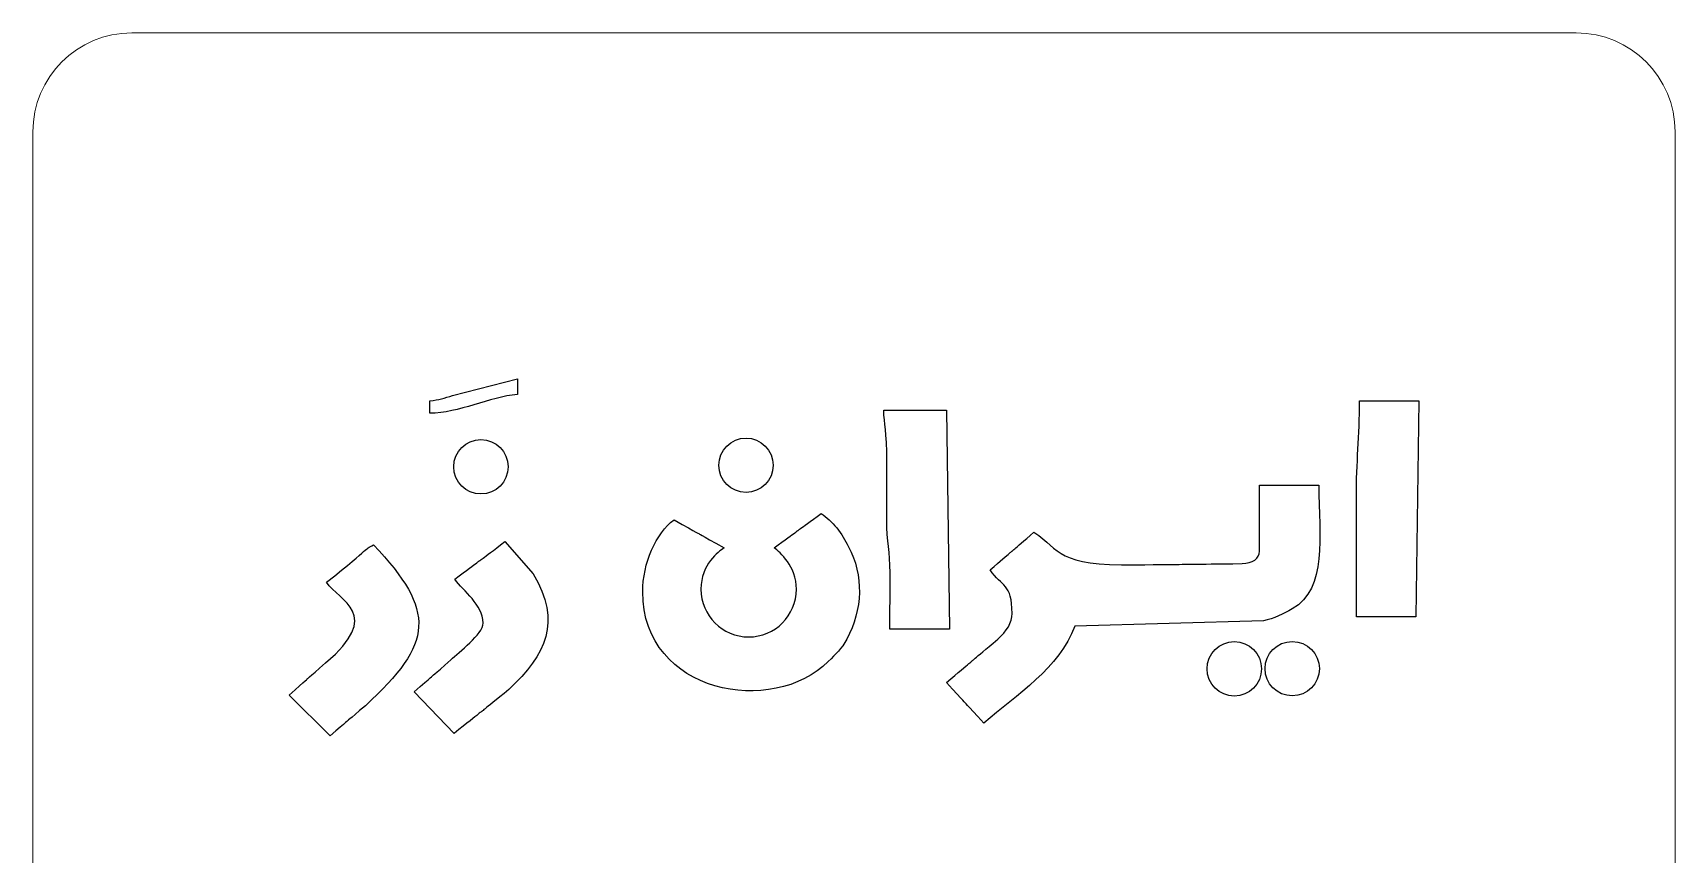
# Model space of a CAD drawing. Header units: millimetres. Extents: x -33 to 258, y -95 to 44.
# Drawn here: x 147.64 to 187.44, y -23.34 to -3.44 of the extents above; entities that cross this region are included whole.
import ezdxf

# ---------------------------------------------------------------- set-up
doc = ezdxf.new("R2010")
doc.units = ezdxf.units.MM
doc.header["$MEASUREMENT"] = 0
doc.layers.add('Layer 1', color=7, linetype='Continuous')

msp = doc.modelspace()

# ---------------------------------------------------------------- linework, layer by layer
at = {"layer": 'Layer 1', "color": 250, "lineweight": 18}
msp.add_open_spline([(150.0391, -3.4437), (150.0391, -3.4437), (185.0439, -3.4437), (185.0439, -3.4437), (186.3644, -3.4437), (187.4415, -4.5208), (187.4415, -5.8413), (187.4415, -5.8413), (187.4415, -40.8461), (187.4415, -40.8461), (187.4415, -42.1666), (186.3644, -43.2437), (185.0439, -43.2437), (185.0439, -43.2437), (150.0391, -43.2437), (150.0391, -43.2437), (148.7186, -43.2437), (147.6415, -42.1666), (147.6415, -40.8461), (147.6415, -40.8461), (147.6415, -5.8413), (147.6415, -5.8413), (147.6415, -4.5208), (148.7186, -3.4437), (150.0391, -3.4437)], degree=3, knots=[0, 0, 0, 0, 0.125, 0.125, 0.125, 0.25, 0.25, 0.25, 0.375, 0.375, 0.375, 0.5, 0.5, 0.5, 0.625, 0.625, 0.625, 0.75, 0.75, 0.75, 0.875, 0.875, 0.875, 1, 1, 1, 1], dxfattribs=at)
at = {"layer": 'Layer 1', "color": 250}
for points, knots in [([(157.2632, -12.3579), (157.2632, -12.3579), (157.2632, -12.6612), (157.2632, -12.6612), (157.9545, -12.6612), (158.7117, -12.2624), (159.3871, -12.2061), (159.3871, -12.2061), (159.3871, -11.8269), (159.3871, -11.8269), (159.3871, -11.8269), (157.8155, -12.2275), (157.8155, -12.2275), (157.6205, -12.2964), (157.4819, -12.3396), (157.2632, -12.3579)], [0, 0, 0, 0, 0.2, 0.2, 0.2, 0.4, 0.4, 0.4, 0.6, 0.6, 0.6, 0.8, 0.8, 0.8, 1, 1, 1, 1]), ([(168.4138, -17.8952), (168.4138, -17.8952), (169.8551, -17.8952), (169.8551, -17.8952), (169.8551, -17.8952), (169.7792, -12.5854), (169.7792, -12.5854), (169.7792, -12.5854), (168.2621, -12.5854), (168.2621, -12.5854), (168.2701, -12.9458), (168.339, -13.0406), (168.338, -13.8749), (168.3374, -14.3304), (168.3396, -14.7858), (168.3369, -15.2413), (168.3338, -15.7913), (168.4177, -15.9992), (168.4156, -16.5281), (168.4137, -16.9838), (168.4138, -17.4395), (168.4138, -17.8952)], [0, 0, 0, 0, 0.1428571, 0.1428571, 0.1428571, 0.2857143, 0.2857143, 0.2857143, 0.4285714, 0.4285714, 0.4285714, 0.5714286, 0.5714286, 0.5714286, 0.7142857, 0.7142857, 0.7142857, 0.8571429, 0.8571429, 0.8571429, 1, 1, 1, 1]), ([(179.7161, -14.7093), (179.7161, -14.7093), (179.7161, -17.5918), (179.7161, -17.5918), (179.7161, -17.5918), (181.1574, -17.5918), (181.1574, -17.5918), (181.1574, -17.5918), (181.2333, -12.3579), (181.2333, -12.3579), (181.2333, -12.3579), (179.792, -12.3579), (179.792, -12.3579), (179.792, -13.2331), (179.7161, -13.8253), (179.7161, -14.7093)], [0, 0, 0, 0, 0.2, 0.2, 0.2, 0.4, 0.4, 0.4, 0.6, 0.6, 0.6, 0.8, 0.8, 0.8, 1, 1, 1, 1]), ([(158.5, -14.6173), (158.8639, -14.6173), (159.159, -14.3222), (159.159, -13.9583), (159.159, -13.5944), (158.8639, -13.2994), (158.5, -13.2994), (158.1361, -13.2994), (157.8411, -13.5944), (157.8411, -13.9583), (157.8411, -14.3222), (158.1361, -14.6173), (158.5, -14.6173)], [0, 0, 0, 0, 0.25, 0.25, 0.25, 0.5, 0.5, 0.5, 0.75, 0.75, 0.75, 1, 1, 1, 1]), ([(164.9245, -14.5797), (165.2885, -14.5797), (165.5835, -14.2847), (165.5835, -13.9208), (165.5835, -13.5569), (165.2885, -13.2618), (164.9245, -13.2618), (164.5607, -13.2618), (164.2656, -13.5569), (164.2656, -13.9208), (164.2656, -14.2847), (164.5607, -14.5797), (164.9245, -14.5797)], [0, 0, 0, 0, 0.25, 0.25, 0.25, 0.5, 0.5, 0.5, 0.75, 0.75, 0.75, 1, 1, 1, 1]), ([(177.3647, -15.9988), (177.3647, -16.1783), (177.2062, -16.3005), (176.946, -16.3035), (174.3625, -16.3343), (176.946, -16.3035), (174.3625, -16.3343), (172.449, -16.3589), (172.5623, -15.9851), (171.9031, -15.5437), (170.8411, -16.454), (171.9031, -15.5437), (170.8411, -16.454), (171.1249, -16.8778), (171.3721, -16.7712), (171.3721, -17.516), (171.3721, -17.7171), (171.2467, -17.9508), (171.0253, -18.137), (169.7792, -19.1848), (171.0253, -18.137), (169.7792, -19.1848), (170.6895, -20.1708), (169.7792, -19.1848), (170.6895, -20.1708), (171.4736, -19.4873), (172.5343, -18.8231), (172.8892, -17.8193), (172.8892, -17.8193), (177.4657, -17.6928), (177.4657, -17.6928), (177.7071, -17.641), (177.9595, -17.518), (178.1611, -17.4021), (179.0272, -16.9039), (178.8059, -15.6573), (178.8059, -14.4059), (178.8059, -14.4059), (177.3647, -14.4059), (177.3647, -14.4059), (177.3647, -14.4059), (177.3647, -15.9988), (177.3647, -15.9988)], [0, 0, 0, 0, 0.0714286, 0.0714286, 0.0714286, 0.1428571, 0.1428571, 0.1428571, 0.2142857, 0.2142857, 0.2142857, 0.2857143, 0.2857143, 0.2857143, 0.3571429, 0.3571429, 0.3571429, 0.4285714, 0.4285714, 0.4285714, 0.5, 0.5, 0.5, 0.5714286, 0.5714286, 0.5714286, 0.6428571, 0.6428571, 0.6428571, 0.7142857, 0.7142857, 0.7142857, 0.7857143, 0.7857143, 0.7857143, 0.8571429, 0.8571429, 0.8571429, 0.9285714, 0.9285714, 0.9285714, 1, 1, 1, 1]), ([(166.1455, -16.9244), (166.1455, -17.5629), (165.6279, -18.0804), (164.9894, -18.0804), (164.3509, -18.0804), (163.8334, -17.5629), (163.8334, -16.9244), (163.8334, -16.3151), (164.2603, -16.0138), (164.3935, -15.923), (163.1799, -15.2403), (164.3935, -15.923), (163.1799, -15.2403), (162.7373, -15.5646), (162.4213, -16.3063), (162.4213, -16.985), (162.4213, -19.4676), (165.5913, -20.0144), (166.9179, -18.6749), (167.1007, -18.4903), (167.2395, -18.3697), (167.3654, -18.1364), (167.7522, -17.4201), (167.7813, -16.5832), (167.4068, -15.8967), (167.2601, -15.5755), (167.0173, -15.2709), (166.745, -15.0886), (165.6072, -15.923), (166.745, -15.0886), (165.6072, -15.923), (165.7474, -16.0275), (166.1455, -16.3685), (166.1455, -16.9244)], [0, 0, 0, 0, 0.0909091, 0.0909091, 0.0909091, 0.1818182, 0.1818182, 0.1818182, 0.2727273, 0.2727273, 0.2727273, 0.3636364, 0.3636364, 0.3636364, 0.4545455, 0.4545455, 0.4545455, 0.5454545, 0.5454545, 0.5454545, 0.6363636, 0.6363636, 0.6363636, 0.7272727, 0.7272727, 0.7272727, 0.8181818, 0.8181818, 0.8181818, 0.9090909, 0.9090909, 0.9090909, 1, 1, 1, 1]), ([(154.76, -16.7574), (155.0628, -17.2096), (156.14, -17.5291), (154.7376, -18.7073), (153.8497, -19.4881), (154.7376, -18.7073), (153.8497, -19.4881), (153.8497, -19.4881), (154.8431, -20.4751), (154.8431, -20.4751), (155.7008, -19.7463), (154.8431, -20.4751), (155.7008, -19.7463), (157.3541, -18.23), (157.4212, -17.467), (155.8978, -15.8472), (155.6389, -15.9841), (155.8978, -15.8472), (154.76, -16.7574)], [0, 0, 0, 0, 0.1666667, 0.1666667, 0.1666667, 0.3333333, 0.3333333, 0.3333333, 0.5, 0.5, 0.5, 0.6666667, 0.6666667, 0.6666667, 0.8333333, 0.8333333, 0.8333333, 1, 1, 1, 1]), ([(157.87, -16.6815), (158.0652, -16.973), (158.5527, -17.2936), (158.5527, -17.7435), (158.5527, -18.0226), (157.961, -18.4443), (157.7748, -18.6344), (156.8839, -19.4123), (157.7748, -18.6344), (156.8839, -19.4123), (156.8839, -19.4123), (157.8518, -20.4166), (157.8518, -20.4166), (159.1807, -19.3576), (157.8518, -20.4166), (159.1807, -19.3576), (160.0714, -18.4907), (160.4723, -17.7292), (159.7638, -16.551), (159.7638, -16.551), (159.0837, -15.7713), (159.0837, -15.7713), (157.87, -16.6815), (159.0837, -15.7713), (157.87, -16.6815)], [0, 0, 0, 0, 0.125, 0.125, 0.125, 0.25, 0.25, 0.25, 0.375, 0.375, 0.375, 0.5, 0.5, 0.5, 0.625, 0.625, 0.625, 0.75, 0.75, 0.75, 0.875, 0.875, 0.875, 1, 1, 1, 1]), ([(176.7578, -19.5122), (177.1217, -19.5122), (177.4168, -19.2172), (177.4168, -18.8533), (177.4168, -18.4894), (177.1217, -18.1943), (176.7578, -18.1943), (176.3939, -18.1943), (176.0989, -18.4894), (176.0989, -18.8533), (176.0989, -19.2172), (176.3939, -19.5122), (176.7578, -19.5122)], [0, 0, 0, 0, 0.25, 0.25, 0.25, 0.5, 0.5, 0.5, 0.75, 0.75, 0.75, 1, 1, 1, 1]), ([(178.1611, -19.5081), (178.5251, -19.5081), (178.8201, -19.2131), (178.8201, -18.8492), (178.8201, -18.4852), (178.5251, -18.1902), (178.1611, -18.1902), (177.7972, -18.1902), (177.5022, -18.4852), (177.5022, -18.8492), (177.5022, -19.2131), (177.7972, -19.5081), (178.1611, -19.5081)], [0, 0, 0, 0, 0.25, 0.25, 0.25, 0.5, 0.5, 0.5, 0.75, 0.75, 0.75, 1, 1, 1, 1])]:
    msp.add_open_spline(points, degree=3, knots=knots, dxfattribs=at)

doc.saveas('drawing.dxf')
